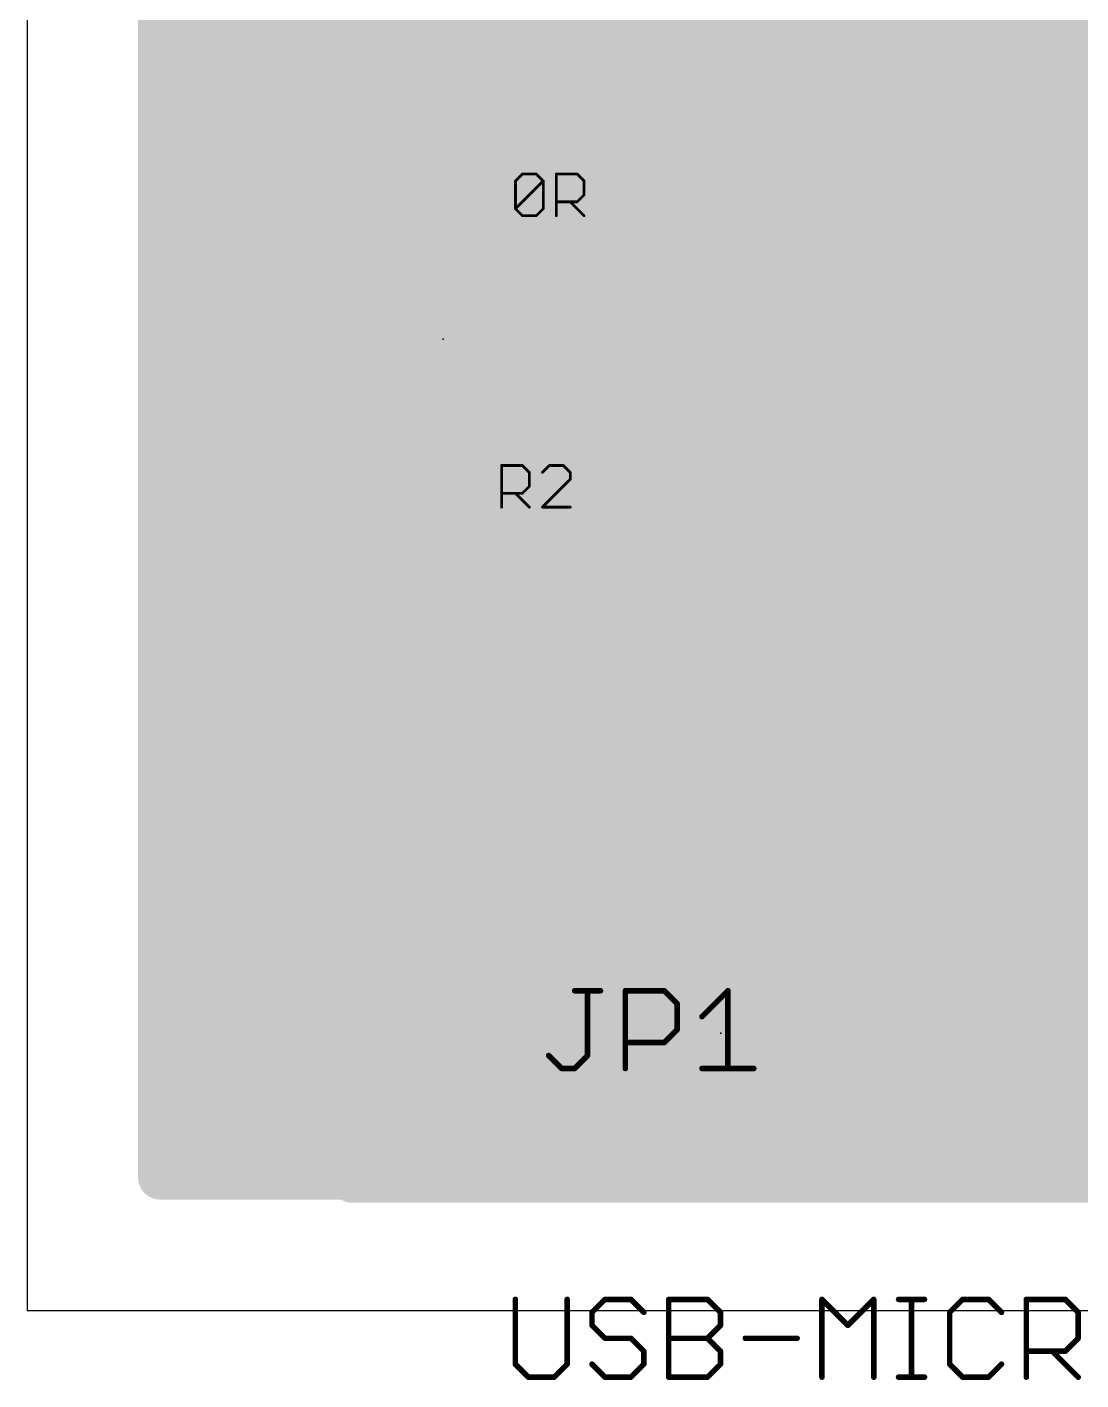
# Model space of a CAD drawing. Extents: x -9 to 55.5, y -1.4 to 36.5.
# Drawn here: x 0 to 9.65, y -0.64 to 11.75 of the extents above; entities that cross this region are included whole.
import ezdxf

# ---------------------------------------------------------------- set-up
doc = ezdxf.new("R2010")
doc.units = 0
for name, color, linetype in [('1', 22, 'CONTINUOUS'), ('16', 175, 'CONTINUOUS'), ('18', 82, 'CONTINUOUS'), ('20', 7, 'CONTINUOUS'), ('21', 253, 'CONTINUOUS'), ('23', 7, 'CONTINUOUS'), ('25', 253, 'CONTINUOUS'), ('27', 253, 'CONTINUOUS')]:
    doc.layers.add(name, color=color, linetype=linetype)

# ---------------------------------------------------------------- blocks, each defined once
blk = doc.blocks.new('RECT')
blk.add_solid([(-0.5, -0.5), (0.5, -0.5), (-0.5, 0.5), (0.5, 0.5)])
blk = doc.blocks.new('ROUNDV')
at = {"const_width": 0.5}
blk.add_lwpolyline([(0, -0.25, 1), (0, 0.25, 1), (0, -0.25)], format="xyb", dxfattribs=at)

msp = doc.modelspace()

# ---------------------------------------------------------------- linework, layer by layer
at = {"layer": '1'}
for points, const_width in [([(2.286, 13.4874), (2.286, 8.9154)], 0.254), ([(4.572, 13.0302), (6.1722, 11.43)], 0.254), ([(4.1148, 12.3444), (7.5438, 8.9154)], 0.254), ([(6.1722, 11.43), (12.573, 11.43)], 0.254), ([(2.286, 8.9154), (2.41, 8.89)], 0.254), ([(7.5438, 8.9154), (9.8298, 8.9154)], 0.254), ([(5.2578, 8.6868), (5.21, 8.89)], 0.254), ([(7.0866, 8.6868), (5.2578, 8.6868)], 0.254), ([(8.2296, 7.5438), (7.0866, 8.6868)], 0.254), ([(3.7268, 7.6447), (3.81, 7.8456)], 0.4064), ([(3.81, 7.8456), (3.8932, 7.6447)], 0.4064), ([(6.5268, 7.6447), (6.6196, 7.8687)], 0.4064), ([(6.6196, 7.8687), (6.6196, 7.9502)], 0.4064), ([(6.6196, 7.9502), (6.7815, 7.9502)], 0.4064), ([(6.7815, 7.9502), (7.5943, 7.1374)], 0.4064), ([(3.7586, 7.7216), (3.8613, 7.7216)], 0.4064), ([(6.5586, 7.7216), (7.0101, 7.7216)], 0.4064), ([(3.5553, 7.4732), (3.7268, 7.6447)], 0.4064), ([(3.8932, 7.6447), (4.0647, 7.4732)], 0.4064), ([(6.3553, 7.4732), (6.5268, 7.6447)], 0.4064), ([(1.2192, 3.8847), (1.2192, 7.5187)], 0.4064), ([(1.2192, 7.5187), (1.2647, 7.4732)], 0.4064), ([(1.2647, 7.4732), (1.4887, 7.3804)], 0.4064), ([(1.4887, 7.3804), (3.3313, 7.3804)], 0.4064), ([(3.3313, 7.3804), (3.5553, 7.4732)], 0.4064), ([(4.0647, 7.4732), (4.2887, 7.3804)], 0.4064), ([(4.2887, 7.3804), (6.1313, 7.3804)], 0.4064), ([(6.1313, 7.3804), (6.3553, 7.4732)], 0.4064), ([(30.6324, 7.5438), (8.2296, 7.5438)], 0.254), ([(1.2192, 7.3152), (7.4165, 7.3152)], 0.4064), ([(5.3399, 7.1374), (5.0691, 7.0253)], 0.4064), ([(7.5943, 7.1374), (5.3399, 7.1374)], 0.4064), ([(5.0691, 7.0253), (4.8619, 6.8181)], 0.4064), ([(1.2192, 6.9088), (4.9527, 6.9088)], 0.4064), ([(4.8619, 6.8181), (4.4047, 6.3609)], 0.4064), ([(1.2192, 6.5024), (4.5463, 6.5024)], 0.4064), ([(4.4047, 6.3609), (4.2926, 6.0901)], 0.4064), ([(2.54, 2.73), (2.54, 6.35)], 0.4064), ([(5.4864, 6.4008), (5.0292, 5.9436)], 0.254), ([(21.4884, 6.4008), (5.4864, 6.4008)], 0.254), ([(1.2192, 6.096), (4.295, 6.096)], 0.4064), ([(4.2926, 6.0769), (4.2654, 6.0113)], 0.4064), ([(4.2654, 6.0113), (4.2654, 4.3687)], 0.4064), ([(4.2926, 6.0901), (4.2926, 6.0769)], 0.4064), ([(5.0292, 5.9436), (5.0292, 5.2578)], 0.254), ([(1.2192, 5.6896), (4.2654, 5.6896)], 0.4064), ([(8.2822, 5.19), (8.2822, 5.6642)], 0.4064), ([(8.2822, 5.6642), (20.7177, 5.6642)], 0.4064), ([(1.2192, 5.2832), (4.2654, 5.2832)], 0.4064), ([(8.2822, 5.2832), (20.4111, 5.2832)], 0.4064), ([(5.0292, 5.2578), (5.05, 5.19)], 0.254), ([(8.2822, 5.19), (7.7846, 5.19)], 0.4064), ([(7.7846, 5.19), (7.7846, 5.19)], 0.4064), ([(7.7846, 5.19), (8.2822, 5.19)], 0.4064), ([(8.2822, 4.4298), (8.2822, 5.19)], 0.4064), ([(1.2192, 4.8768), (4.2654, 4.8768)], 0.4064), ([(8.2822, 4.8768), (20.2854, 4.8768)], 0.4064), ([(1.2192, 4.4704), (4.2654, 4.4704)], 0.4064), ([(8.251, 4.3135), (8.2822, 4.4298)], 0.4064), ([(8.2822, 4.4704), (20.2854, 4.4704)], 0.4064), ([(4.2654, 4.3687), (4.3582, 4.1447)], 0.4064), ([(8.1909, 4.2093), (8.251, 4.3135)], 0.4064), ([(4.3582, 4.1447), (4.4033, 4.0996)], 0.4064), ([(8.1057, 4.1241), (8.1909, 4.2093)], 0.4064), ([(1.2192, 4.064), (3.9228, 4.064)], 0.4064), ([(3.7847, 4.0068), (3.6132, 3.8353)], 0.4064), ([(4.0087, 4.0996), (3.7847, 4.0068)], 0.4064), ([(4.4033, 4.0996), (4.0087, 4.0996)], 0.4064), ([(8.0632, 4.0996), (8.1057, 4.1241)], 0.4064), ([(8.6913, 4.0996), (8.0632, 4.0996)], 0.4064), ([(8.9153, 4.0068), (8.6913, 4.0996)], 0.4064), ([(8.7772, 4.064), (20.2854, 4.064)], 0.4064), ([(9.0868, 3.8353), (8.9153, 4.0068)], 0.4064), ([(1.2735, 3.916), (1.2192, 3.8847)], 0.4064), ([(1.3898, 3.9472), (1.2735, 3.916)], 0.4064), ([(2.1468, 3.9472), (1.3898, 3.9472)], 0.4064), ([(2.1468, 2.7432), (2.1468, 3.9472)], 0.4064), ([(3.3102, 3.9472), (2.5532, 3.9472)], 0.4064), ([(2.5532, 3.9472), (2.5532, 2.7432)], 0.4064), ([(3.4265, 3.916), (3.3102, 3.9472)], 0.4064), ([(3.5307, 3.8559), (3.4265, 3.916)], 0.4064), ([(9.2735, 3.916), (9.1693, 3.8559)], 0.4064), ([(9.3898, 3.9472), (9.2735, 3.916)], 0.4064), ([(10.1468, 3.9472), (9.3898, 3.9472)], 0.4064), ([(3.5951, 3.7915), (3.5307, 3.8559)], 0.4064), ([(3.6132, 3.8353), (3.5951, 3.7915)], 0.4064), ([(9.1049, 3.7915), (9.0868, 3.8353)], 0.4064), ([(9.1693, 3.8559), (9.1049, 3.7915)], 0.4064), ([(2.1468, 3.6576), (2.5532, 3.6576)], 0.4064), ([(2.1468, 3.2512), (2.5532, 3.2512)], 0.4064), ([(2.1468, 2.8448), (2.5532, 2.8448)], 0.4064), ([(2.5532, 2.7432), (2.1468, 2.7432)], 0.4064), ([(2.35, 2.54), (2.54, 2.73)], 0.4064)]:
    msp.add_lwpolyline(points, dxfattribs=dict(at, const_width=const_width))
for points, const_width in [([(6.1722, 11.4935, 1), (6.1722, 11.3665)], 0.127), ([(6.1273, 11.3851, 1), (6.2171, 11.4749)], 0.127), ([(2.2987, 8.9776, 1), (2.2733, 8.8532)], 0.127), ([(7.5438, 8.9789, 1), (7.5438, 8.8519)], 0.127), ([(2.2225, 8.9154, 1), (2.3495, 8.9154)], 0.127), ([(2.3973, 8.8278, 1), (2.4227, 8.9522)], 0.127), ([(5.2718, 8.9045, 1), (5.1482, 8.8755)], 0.127), ([(7.4989, 8.8705, 1), (7.5887, 8.9603)], 0.127), ([(5.2578, 8.7503, 1), (5.2578, 8.6233)], 0.127), ([(7.1315, 8.7317, 1), (7.0417, 8.6419)], 0.127), ([(7.0866, 8.6233, 1), (7.0866, 8.7503)], 0.127), ([(5.196, 8.6723, 1), (5.3196, 8.7013)], 0.127), ([(3.9039, 7.8845, 1), (3.7161, 7.8067)], 0.2032), ([(3.9039, 7.8067, 1), (3.7161, 7.8845)], 0.2032), ([(6.7212, 7.9502, 1), (6.518, 7.9502)], 0.2032), ([(6.6196, 8.0518, 1), (6.6196, 7.8486)], 0.2032), ([(6.7135, 7.8299, 1), (6.5257, 7.9076)], 0.2032), ([(6.8533, 8.022, 1), (6.7096, 7.8784)], 0.2032), ([(6.7815, 7.8486, 1), (6.7815, 8.0518)], 0.2032), ([(3.7586, 7.8232, 1), (3.7586, 7.62)], 0.2032), ([(3.8613, 7.62, 1), (3.8613, 7.8232)], 0.2032), ([(6.5586, 7.8232, 1), (6.5586, 7.62)], 0.2032), ([(6.518, 7.8687, 1), (6.7212, 7.8687)], 0.2032), ([(7.0101, 7.62, 1), (7.0101, 7.8232)], 0.2032), ([(3.7986, 7.5728, 1), (3.6549, 7.7165)], 0.2032), ([(3.965, 7.7165, 1), (3.8214, 7.5728)], 0.2032), ([(6.5986, 7.5728, 1), (6.4549, 7.7165)], 0.2032), ([(1.3208, 7.5187, 1), (1.1176, 7.5187)], 0.2032), ([(1.291, 7.5905, 1), (1.1474, 7.4469)], 0.2032), ([(3.6329, 7.6836, 1), (3.8207, 7.6058)], 0.2032), ([(3.7993, 7.6058, 1), (3.9871, 7.6836)], 0.2032), ([(6.4329, 7.6836, 1), (6.6207, 7.6058)], 0.2032), ([(1.3036, 7.5671, 1), (1.2258, 7.3793)], 0.2032), ([(1.1928, 7.4014, 1), (1.3365, 7.545)], 0.2032), ([(1.4887, 7.482, 1), (1.4887, 7.2788)], 0.2032), ([(1.4499, 7.2865, 1), (1.5276, 7.4743)], 0.2032), ([(3.2924, 7.4743, 1), (3.3701, 7.2865)], 0.2032), ([(3.3313, 7.2788, 1), (3.3313, 7.482)], 0.2032), ([(3.4835, 7.545, 1), (3.6272, 7.4014)], 0.2032), ([(3.5942, 7.3793, 1), (3.5164, 7.5671)], 0.2032), ([(4.1036, 7.5671, 1), (4.0258, 7.3793)], 0.2032), ([(3.9928, 7.4014, 1), (4.1365, 7.545)], 0.2032), ([(4.2887, 7.482, 1), (4.2887, 7.2788)], 0.2032), ([(4.2499, 7.2865, 1), (4.3276, 7.4743)], 0.2032), ([(6.0924, 7.4743, 1), (6.1701, 7.2865)], 0.2032), ([(6.1313, 7.2788, 1), (6.1313, 7.482)], 0.2032), ([(6.2835, 7.545, 1), (6.4272, 7.4014)], 0.2032), ([(6.3942, 7.3793, 1), (6.3164, 7.5671)], 0.2032), ([(8.2296, 7.6073, 1), (8.2296, 7.4803)], 0.127), ([(8.1847, 7.4989, 1), (8.2745, 7.5887)], 0.127), ([(1.2192, 7.4168, 1), (1.2192, 7.2136)], 0.2032), ([(7.4165, 7.2136, 1), (7.4165, 7.4168)], 0.2032), ([(5.3399, 7.239, 1), (5.3399, 7.0358)], 0.2032), ([(5.3788, 7.0435, 1), (5.301, 7.2313)], 0.2032), ([(7.5225, 7.0656, 1), (7.6661, 7.2092)], 0.2032), ([(7.5943, 7.0358, 1), (7.5943, 7.239)], 0.2032), ([(5.0303, 7.1191, 1), (5.108, 6.9314)], 0.2032), ([(5.141, 6.9534, 1), (4.9973, 7.0971)], 0.2032), ([(1.2192, 7.0104, 1), (1.2192, 6.8072)], 0.2032), ([(4.9527, 6.8072, 1), (4.9527, 7.0104)], 0.2032), ([(4.7901, 6.8899, 1), (4.9338, 6.7462)], 0.2032), ([(4.9338, 6.7462, 1), (4.7901, 6.8899)], 0.2032), ([(1.2192, 6.604, 1), (1.2192, 6.4008)], 0.2032), ([(4.5463, 6.4008, 1), (4.5463, 6.604)], 0.2032), ([(4.4986, 6.322, 1), (4.3109, 6.3997)], 0.2032), ([(2.6416, 6.35, 1), (2.4384, 6.35)], 0.2032), ([(4.3329, 6.4327, 1), (4.4766, 6.289)], 0.2032), ([(5.4864, 6.4643, 1), (5.4864, 6.3373)], 0.127), ([(5.5313, 6.3559, 1), (5.4415, 6.4457)], 0.127), ([(1.2192, 6.1976, 1), (1.2192, 5.9944)], 0.2032), ([(4.367, 6.0113, 1), (4.1638, 6.0113)], 0.2032), ([(4.3942, 6.0901, 1), (4.191, 6.0901)], 0.2032), ([(4.1987, 6.129, 1), (4.3865, 6.0512)], 0.2032), ([(4.3865, 6.038, 1), (4.1987, 6.1158)], 0.2032), ([(4.295, 5.9944, 1), (4.295, 6.1976)], 0.2032), ([(4.1715, 6.0501, 1), (4.3593, 5.9724)], 0.2032), ([(4.191, 6.0769, 1), (4.3942, 6.0769)], 0.2032), ([(5.0927, 5.9436, 1), (4.9657, 5.9436)], 0.127), ([(4.9843, 5.9885, 1), (5.0741, 5.8987)], 0.127), ([(1.2192, 5.7912, 1), (1.2192, 5.588)], 0.2032), ([(4.2654, 5.588, 1), (4.2654, 5.7912)], 0.2032), ([(8.3838, 5.6642, 1), (8.1806, 5.6642)], 0.2032), ([(8.2822, 5.7658, 1), (8.2822, 5.5626)], 0.2032), ([(1.2192, 5.3848, 1), (1.2192, 5.1816)], 0.2032), ([(4.2654, 5.1816, 1), (4.2654, 5.3848)], 0.2032), ([(8.2822, 5.3848, 1), (8.2822, 5.1816)], 0.2032), ([(5.0899, 5.2764, 1), (4.9685, 5.2392)], 0.127), ([(7.7846, 5.2916, 1), (7.7846, 5.0884)], 0.2032), ([(7.8862, 5.19, 1), (7.683, 5.19)], 0.2032), ([(7.7846, 5.2916, 1), (7.7846, 5.0884)], 0.2032), ([(8.3838, 5.19, 1), (8.1806, 5.19)], 0.2032), ([(8.2822, 5.0884, 1), (8.2822, 5.2916)], 0.2032), ([(8.2822, 5.0884, 1), (8.2822, 5.2916)], 0.2032), ([(4.9657, 5.2578, 1), (5.0927, 5.2578)], 0.127), ([(4.9893, 5.1714, 1), (5.1107, 5.2086)], 0.127), ([(7.683, 5.19, 1), (7.8862, 5.19)], 0.2032), ([(8.1806, 5.19, 1), (8.3838, 5.19)], 0.2032), ([(1.2192, 4.9784, 1), (1.2192, 4.7752)], 0.2032), ([(4.2654, 4.7752, 1), (4.2654, 4.9784)], 0.2032), ([(8.2822, 4.9784, 1), (8.2822, 4.7752)], 0.2032), ([(1.2192, 4.572, 1), (1.2192, 4.3688)], 0.2032), ([(4.2654, 4.3688, 1), (4.2654, 4.572)], 0.2032), ([(8.2822, 4.572, 1), (8.2822, 4.3688)], 0.2032), ([(8.3803, 4.4035, 1), (8.1841, 4.4561)], 0.2032), ([(4.3593, 4.4076, 1), (4.1715, 4.3299)], 0.2032), ([(4.1638, 4.3687, 1), (4.367, 4.3687)], 0.2032), ([(8.339, 4.2627, 1), (8.1631, 4.3643)], 0.2032), ([(8.1806, 4.4298, 1), (8.3838, 4.4298)], 0.2032), ([(4.43, 4.2165, 1), (4.2864, 4.0728)], 0.2032), ([(8.1029, 4.2601, 1), (8.2788, 4.1585)], 0.2032), ([(8.2627, 4.1374, 1), (8.119, 4.2811)], 0.2032), ([(8.1529, 4.3398, 1), (8.3492, 4.2872)], 0.2032), ([(1.2192, 4.1656, 1), (1.2192, 3.9624)], 0.2032), ([(3.8565, 3.9349, 1), (3.7128, 4.0786)], 0.2032), ([(4.0087, 4.2012, 1), (4.0087, 3.998)], 0.2032), ([(3.9228, 3.9624, 1), (3.9228, 4.1656)], 0.2032), ([(4.0476, 4.0057, 1), (3.9699, 4.1935)], 0.2032), ([(4.2643, 4.1058, 1), (4.4521, 4.1836)], 0.2032), ([(4.3315, 4.0278, 1), (4.4751, 4.1714)], 0.2032), ([(4.4033, 3.998, 1), (4.4033, 4.2012)], 0.2032), ([(8.0632, 4.2012, 1), (8.0632, 3.998)], 0.2032), ([(8.0124, 4.1876, 1), (8.114, 4.0116)], 0.2032), ([(8.0339, 4.196, 1), (8.1776, 4.0523)], 0.2032), ([(8.1565, 4.0362, 1), (8.0549, 4.2121)], 0.2032), ([(8.7301, 4.1935, 1), (8.6524, 4.0057)], 0.2032), ([(8.7772, 4.1656, 1), (8.7772, 3.9624)], 0.2032), ([(8.6913, 3.998, 1), (8.6913, 4.2012)], 0.2032), ([(8.9872, 4.0786, 1), (8.8435, 3.9349)], 0.2032), ([(1.2472, 4.0142, 1), (1.2998, 3.8179)], 0.2032), ([(1.3243, 3.8281, 1), (1.2227, 4.004)], 0.2032), ([(1.3898, 4.0488, 1), (1.3898, 3.8456)], 0.2032), ([(1.4161, 3.8491, 1), (1.3635, 4.0453)], 0.2032), ([(2.2484, 3.9472, 1), (2.0452, 3.9472)], 0.2032), ([(2.1468, 3.8456, 1), (2.1468, 4.0488)], 0.2032), ([(2.5532, 4.0488, 1), (2.5532, 3.8456)], 0.2032), ([(2.6548, 3.9472, 1), (2.4516, 3.9472)], 0.2032), ([(3.3365, 4.0453, 1), (3.2839, 3.8491)], 0.2032), ([(3.3102, 3.8456, 1), (3.3102, 4.0488)], 0.2032), ([(3.4773, 4.004, 1), (3.3757, 3.8281)], 0.2032), ([(3.4002, 3.8179, 1), (3.4528, 4.0142)], 0.2032), ([(3.7458, 4.1007, 1), (3.8236, 3.9129)], 0.2032), ([(8.8764, 3.9129, 1), (8.9542, 4.1007)], 0.2032), ([(9.2472, 4.0142, 1), (9.2998, 3.8179)], 0.2032), ([(9.3243, 3.8281, 1), (9.2227, 4.004)], 0.2032), ([(9.3898, 4.0488, 1), (9.3898, 3.8456)], 0.2032), ([(9.4161, 3.8491, 1), (9.3635, 4.0453)], 0.2032), ([(1.1684, 3.9727, 1), (1.27, 3.7967)], 0.2032), ([(1.1176, 3.8847, 1), (1.3208, 3.8847)], 0.2032), ([(3.6026, 3.9277, 1), (3.4589, 3.784)], 0.2032), ([(3.4799, 3.7679, 1), (3.5815, 3.9438)], 0.2032), ([(3.5414, 3.9072, 1), (3.685, 3.7635)], 0.2032), ([(3.7071, 3.7964, 1), (3.5193, 3.8742)], 0.2032), ([(3.5232, 3.7197, 1), (3.6669, 3.8634)], 0.2032), ([(9.1807, 3.8742, 1), (8.9929, 3.7964)], 0.2032), ([(9.0331, 3.8634, 1), (9.1768, 3.7197)], 0.2032), ([(9.0149, 3.7635, 1), (9.1586, 3.9072)], 0.2032), ([(9.1185, 3.9438, 1), (9.2201, 3.7679)], 0.2032), ([(9.2411, 3.784, 1), (9.0974, 3.9277)], 0.2032), ([(2.1468, 3.7592, 1), (2.1468, 3.556)], 0.2032), ([(2.5532, 3.556, 1), (2.5532, 3.7592)], 0.2032), ([(3.5012, 3.8304, 1), (3.6889, 3.7526)], 0.2032), ([(9.0111, 3.7526, 1), (9.1988, 3.8304)], 0.2032), ([(2.1468, 3.3528, 1), (2.1468, 3.1496)], 0.2032), ([(2.5532, 3.1496, 1), (2.5532, 3.3528)], 0.2032), ([(2.1468, 2.9464, 1), (2.1468, 2.7432)], 0.2032), ([(2.5532, 2.7432, 1), (2.5532, 2.9464)], 0.2032), ([(2.1468, 2.8448, 1), (2.1468, 2.6416)], 0.2032), ([(2.6118, 2.6582, 1), (2.4682, 2.8018)], 0.2032), ([(2.5532, 2.6416, 1), (2.5532, 2.8448)], 0.2032), ([(2.0452, 2.7432, 1), (2.2484, 2.7432)], 0.2032), ([(2.4384, 2.73, 1), (2.6416, 2.73)], 0.2032), ([(2.4516, 2.7432, 1), (2.6548, 2.7432)], 0.2032), ([(2.2782, 2.6118, 1), (2.4218, 2.4682)], 0.2032)]:
    msp.add_lwpolyline(points, format="xyb", dxfattribs=dict(at, const_width=const_width))
at = {"layer": '16', "const_width": 0.4064}
for points in [[(1.2192, 1.2192), (1.2192, 34.3308)], [(1.2192, 11.7856), (11.3792, 11.7856)], [(1.2192, 11.3792), (11.3792, 11.3792)], [(1.2192, 10.9728), (11.0955, 10.9728)], [(1.2192, 10.5664), (10.9982, 10.5664)], [(1.2192, 10.16), (11.0534, 10.16)], [(1.2192, 9.7536), (11.2973, 9.7536)], [(1.2192, 9.3472), (54.3308, 9.3472)], [(1.2192, 8.9408), (54.3308, 8.9408)], [(1.2192, 8.5344), (54.3308, 8.5344)], [(1.2192, 8.128), (54.3308, 8.128)], [(1.2192, 7.7216), (54.3308, 7.7216)], [(1.2192, 7.3152), (54.3308, 7.3152)], [(1.2192, 6.9088), (20.8731, 6.9088)], [(1.2192, 6.5024), (20.6441, 6.5024)], [(1.2192, 6.096), (20.5994, 6.096)], [(1.2192, 5.6896), (20.7072, 5.6896)], [(1.2192, 5.2832), (21.0255, 5.2832)], [(1.2192, 4.8768), (21.9707, 4.8768)], [(1.2192, 4.4704), (22.0157, 4.4704)], [(1.2192, 4.064), (22.2447, 4.064)], [(1.2192, 3.6576), (54.3308, 3.6576)], [(1.2192, 3.2512), (20.9806, 3.2512)], [(1.2192, 2.8448), (20.5776, 2.8448)], [(1.2192, 2.4384), (20.4092, 2.4384)], [(1.2192, 2.032), (20.3258, 2.032)], [(1.2192, 1.6256), (20.3258, 1.6256)], [(20.4723, 1.2192), (1.2192, 1.2192)], [(1.2192, 1.2192), (20.4723, 1.2192)]]:
    msp.add_lwpolyline(points, dxfattribs=at)
at = {"layer": '16', "const_width": 0.2032}
for points in [[(1.2192, 11.8872, 1), (1.2192, 11.684)], [(1.2192, 11.4808, 1), (1.2192, 11.2776)], [(1.2192, 11.0744, 1), (1.2192, 10.8712)], [(1.2192, 10.668, 1), (1.2192, 10.4648)], [(1.2192, 10.2616, 1), (1.2192, 10.0584)], [(1.2192, 9.8552, 1), (1.2192, 9.652)], [(1.2192, 9.4488, 1), (1.2192, 9.2456)], [(1.2192, 9.0424, 1), (1.2192, 8.8392)], [(1.2192, 8.636, 1), (1.2192, 8.4328)], [(1.2192, 8.2296, 1), (1.2192, 8.0264)], [(1.2192, 7.8232, 1), (1.2192, 7.62)], [(1.2192, 7.4168, 1), (1.2192, 7.2136)], [(1.2192, 7.0104, 1), (1.2192, 6.8072)], [(1.2192, 6.604, 1), (1.2192, 6.4008)], [(1.2192, 6.1976, 1), (1.2192, 5.9944)], [(1.2192, 5.7912, 1), (1.2192, 5.588)], [(1.2192, 5.3848, 1), (1.2192, 5.1816)], [(1.2192, 4.9784, 1), (1.2192, 4.7752)], [(1.2192, 4.572, 1), (1.2192, 4.3688)], [(1.2192, 4.1656, 1), (1.2192, 3.9624)], [(1.2192, 3.7592, 1), (1.2192, 3.556)], [(1.2192, 3.3528, 1), (1.2192, 3.1496)], [(1.2192, 2.9464, 1), (1.2192, 2.7432)], [(1.2192, 2.54, 1), (1.2192, 2.3368)], [(1.2192, 2.1336, 1), (1.2192, 1.9304)], [(1.2192, 1.7272, 1), (1.2192, 1.524)], [(1.2192, 1.3208, 1), (1.2192, 1.1176)], [(1.2192, 1.3208, 1), (1.2192, 1.1176)], [(1.1176, 1.2192, 1), (1.3208, 1.2192)]]:
    msp.add_lwpolyline(points, format="xyb", dxfattribs=at)
at = {"layer": '20'}
for p, q in [((0, 35.55), (0, 0)), ((0, 0), (55.55, 0))]:
    msp.add_line(p, q, dxfattribs=at)
at = {"layer": '21', "const_width": 0.2032}
for points in [[(2.95, 3.79), (2.95, 5.39)], [(2.95, 5.39), (4.15, 5.39)], [(4.15, 5.39), (4.15, 3.99)], [(9.75, 5.39), (8.55, 5.39)], [(8.55, 3.99), (8.55, 5.39)], [(4.15, 3.99), (8.55, 3.99)], [(2.95, 1.09), (9.75, 1.09)]]:
    msp.add_lwpolyline(points, dxfattribs=at)
at = {"layer": '21', "const_width": 0.1016}
for points in [[(3.0008, 5.39, 1), (2.8992, 5.39)], [(2.95, 5.4408, 1), (2.95, 5.3392)], [(4.2008, 5.39, 1), (4.0992, 5.39)], [(4.15, 5.3392, 1), (4.15, 5.4408)], [(8.55, 5.4408, 1), (8.55, 5.3392)], [(8.6008, 5.39, 1), (8.4992, 5.39)], [(4.15, 4.0408, 1), (4.15, 3.9392)], [(8.55, 3.9392, 1), (8.55, 4.0408)], [(4.0992, 3.99, 1), (4.2008, 3.99)], [(8.4992, 3.99, 1), (8.6008, 3.99)], [(2.8992, 3.79, 1), (3.0008, 3.79)], [(2.95, 1.1408, 1), (2.95, 1.0392)]]:
    msp.add_lwpolyline(points, format="xyb", dxfattribs=at)
at = {"layer": '23'}
for p in [(3.81, 8.89), (6.35, 2.54)]:
    msp.add_point(p, dxfattribs=at)
at = {"layer": '25'}
for points, const_width in [([(4.3443, 7.3533), (4.3443, 7.7346)], 0.0254), ([(4.3443, 7.7346), (4.5349, 7.7346)], 0.0254), ([(4.5349, 7.7346), (4.5985, 7.6711)], 0.0254), ([(4.5985, 7.6711), (4.5985, 7.544)], 0.0254), ([(4.782, 7.7346), (4.7185, 7.6711)], 0.0254), ([(4.9092, 7.7346), (4.782, 7.7346)], 0.0254), ([(4.9727, 7.6711), (4.9092, 7.7346)], 0.0254), ([(4.9727, 7.6075), (4.9727, 7.6711)], 0.0254), ([(4.5985, 7.544), (4.5349, 7.4804)], 0.0254), ([(4.7185, 7.3533), (4.9727, 7.6075)], 0.0254), ([(4.5349, 7.4804), (4.3443, 7.4804)], 0.0254), ([(4.4714, 7.4804), (4.5985, 7.3533)], 0.0254), ([(4.9727, 7.3533), (4.7185, 7.3533)], 0.0254), ([(5.0127, 2.9272), (5.2499, 2.9272)], 0.0508), ([(5.1313, 2.334), (5.1313, 2.9272)], 0.0508), ([(5.477, 2.2154), (5.477, 2.9272)], 0.0508), ([(5.477, 2.9272), (5.8329, 2.9272)], 0.0508), ([(5.8329, 2.9272), (5.9516, 2.8086)], 0.0508), ([(6.1787, 2.6899), (6.4159, 2.9272)], 0.0508), ([(6.4159, 2.9272), (6.4159, 2.2154)], 0.0508), ([(5.9516, 2.8086), (5.9516, 2.5713)], 0.0508), ([(5.8329, 2.4527), (5.477, 2.4527)], 0.0508), ([(5.9516, 2.5713), (5.8329, 2.4527)], 0.0508), ([(4.7754, 2.334), (4.894, 2.2154)], 0.0508), ([(5.0127, 2.2154), (5.1313, 2.334)], 0.0508), ([(4.894, 2.2154), (5.0127, 2.2154)], 0.0508), ([(6.1787, 2.2154), (6.6532, 2.2154)], 0.0508)]:
    msp.add_lwpolyline(points, dxfattribs=dict(at, const_width=const_width))
for points, const_width in [([(4.3506, 7.7346, 1), (4.3379, 7.7346)], 0.0127), ([(4.3443, 7.741, 1), (4.3443, 7.7283)], 0.0127), ([(4.5394, 7.7391, 1), (4.5305, 7.7301)], 0.0127), ([(4.5349, 7.7283, 1), (4.5349, 7.741)], 0.0127), ([(4.6049, 7.6711, 1), (4.5922, 7.6711)], 0.0127), ([(4.594, 7.6666, 1), (4.603, 7.6756)], 0.0127), ([(4.714, 7.6756, 1), (4.723, 7.6666)], 0.0127), ([(4.782, 7.741, 1), (4.782, 7.7283)], 0.0127), ([(4.7865, 7.7301, 1), (4.7776, 7.7391)], 0.0127), ([(4.9136, 7.7391, 1), (4.9047, 7.7301)], 0.0127), ([(4.9092, 7.7283, 1), (4.9092, 7.741)], 0.0127), ([(4.9791, 7.6711, 1), (4.9664, 7.6711)], 0.0127), ([(4.9682, 7.6666, 1), (4.9772, 7.6756)], 0.0127), ([(4.603, 7.5395, 1), (4.594, 7.5485)], 0.0127), ([(4.9664, 7.6075, 1), (4.9791, 7.6075)], 0.0127), ([(4.9772, 7.603, 1), (4.9682, 7.612)], 0.0127), ([(4.3443, 7.4868, 1), (4.3443, 7.4741)], 0.0127), ([(4.4759, 7.4849, 1), (4.4669, 7.4759)], 0.0127), ([(4.5305, 7.4849, 1), (4.5394, 7.4759)], 0.0127), ([(4.5349, 7.4741, 1), (4.5349, 7.4868)], 0.0127), ([(4.5922, 7.544, 1), (4.6049, 7.544)], 0.0127), ([(4.3379, 7.3533, 1), (4.3506, 7.3533)], 0.0127), ([(4.594, 7.3488, 1), (4.603, 7.3578)], 0.0127), ([(4.7185, 7.3597, 1), (4.7185, 7.3469)], 0.0127), ([(4.714, 7.3578, 1), (4.723, 7.3488)], 0.0127), ([(4.9727, 7.3469, 1), (4.9727, 7.3597)], 0.0127), ([(5.0127, 2.9399, 1), (5.0127, 2.9145)], 0.0254), ([(5.144, 2.9272, 1), (5.1186, 2.9272)], 0.0254), ([(5.2499, 2.9145, 1), (5.2499, 2.9399)], 0.0254), ([(5.4897, 2.9272, 1), (5.4643, 2.9272)], 0.0254), ([(5.477, 2.9399, 1), (5.477, 2.9145)], 0.0254), ([(5.8419, 2.9362, 1), (5.824, 2.9182)], 0.0254), ([(5.8329, 2.9145, 1), (5.8329, 2.9399)], 0.0254), ([(6.4286, 2.9272, 1), (6.4032, 2.9272)], 0.0254), ([(6.4249, 2.9182, 1), (6.407, 2.9362)], 0.0254), ([(5.9643, 2.8086, 1), (5.9389, 2.8086)], 0.0254), ([(5.9426, 2.7996, 1), (5.9606, 2.8176)], 0.0254), ([(6.1697, 2.6989, 1), (6.1877, 2.681)], 0.0254), ([(5.477, 2.4654, 1), (5.477, 2.44)], 0.0254), ([(5.8329, 2.44, 1), (5.8329, 2.4654)], 0.0254), ([(5.9389, 2.5713, 1), (5.9643, 2.5713)], 0.0254), ([(5.9606, 2.5623, 1), (5.9426, 2.5803)], 0.0254), ([(4.7844, 2.343, 1), (4.7664, 2.3251)], 0.0254), ([(5.1403, 2.3251, 1), (5.1223, 2.343)], 0.0254), ([(5.824, 2.4616, 1), (5.8419, 2.4437)], 0.0254), ([(4.894, 2.2281, 1), (4.894, 2.2027)], 0.0254), ([(4.8851, 2.2064, 1), (4.903, 2.2244)], 0.0254), ([(5.0037, 2.2244, 1), (5.0216, 2.2064)], 0.0254), ([(5.0127, 2.2027, 1), (5.0127, 2.2281)], 0.0254), ([(5.1186, 2.334, 1), (5.144, 2.334)], 0.0254), ([(6.1787, 2.2281, 1), (6.1787, 2.2027)], 0.0254), ([(6.6532, 2.2027, 1), (6.6532, 2.2281)], 0.0254), ([(5.4643, 2.2154, 1), (5.4897, 2.2154)], 0.0254), ([(6.4032, 2.2154, 1), (6.4286, 2.2154)], 0.0254)]:
    msp.add_lwpolyline(points, format="xyb", dxfattribs=dict(at, const_width=const_width))
at = {"layer": '27'}
for points, const_width in [([(4.4713, 10.3381), (4.5348, 10.4016)], 0.0254), ([(4.5348, 10.4016), (4.6619, 10.4016)], 0.0254), ([(4.6619, 10.4016), (4.7255, 10.3381)], 0.0254), ([(4.8455, 10.0203), (4.8455, 10.4016)], 0.0254), ([(4.8455, 10.4016), (5.0362, 10.4016)], 0.0254), ([(5.0362, 10.4016), (5.0997, 10.3381)], 0.0254), ([(4.4713, 10.0839), (4.4713, 10.3381)], 0.0254), ([(4.4713, 10.0839), (4.7255, 10.3381)], 0.0254), ([(4.7255, 10.3381), (4.7255, 10.0839)], 0.0254), ([(5.0997, 10.3381), (5.0997, 10.211)], 0.0254), ([(5.0362, 10.1474), (4.8455, 10.1474)], 0.0254), ([(4.9726, 10.1474), (5.0997, 10.0203)], 0.0254), ([(5.0997, 10.211), (5.0362, 10.1474)], 0.0254), ([(4.5348, 10.0203), (4.4713, 10.0839)], 0.0254), ([(4.6619, 10.0203), (4.5348, 10.0203)], 0.0254), ([(4.7255, 10.0839), (4.6619, 10.0203)], 0.0254), ([(4.4704, 0.1022), (4.4704, -0.491)], 0.0508), ([(4.9449, -0.491), (4.9449, 0.1022)], 0.0508), ([(5.2907, 0.1022), (5.172, -0.0164)], 0.0508), ([(5.5279, 0.1022), (5.2907, 0.1022)], 0.0508), ([(5.6466, -0.0164), (5.5279, 0.1022)], 0.0508), ([(5.8737, -0.6096), (5.8737, 0.1022)], 0.0508), ([(5.8737, 0.1022), (6.2296, 0.1022)], 0.0508), ([(6.2296, 0.1022), (6.3482, -0.0164)], 0.0508), ([(7.277, -0.6096), (7.277, 0.1022)], 0.0508), ([(7.277, 0.1022), (7.5142, -0.1351)], 0.0508), ([(7.5142, -0.1351), (7.7515, 0.1022)], 0.0508), ([(7.7515, 0.1022), (7.7515, -0.6096)], 0.0508), ([(7.9786, 0.1022), (8.2159, 0.1022)], 0.0508), ([(8.0972, -0.6096), (8.0972, 0.1022)], 0.0508), ([(8.565, 0.1022), (8.4463, -0.0164)], 0.0508), ([(8.8023, 0.1022), (8.565, 0.1022)], 0.0508), ([(8.9209, -0.0164), (8.8023, 0.1022)], 0.0508), ([(9.148, -0.6096), (9.148, 0.1022)], 0.0508), ([(9.148, 0.1022), (9.5039, 0.1022)], 0.0508), ([(9.5039, 0.1022), (9.6225, -0.0164)], 0.0508), ([(5.172, -0.0164), (5.172, -0.1351)], 0.0508), ([(6.3482, -0.0164), (6.3482, -0.1351)], 0.0508), ([(8.4463, -0.0164), (8.4463, -0.491)], 0.0508), ([(9.6225, -0.0164), (9.6225, -0.2537)], 0.0508), ([(5.172, -0.1351), (5.2907, -0.2537)], 0.0508), ([(6.3482, -0.1351), (6.2296, -0.2537)], 0.0508), ([(5.2907, -0.2537), (5.5279, -0.2537)], 0.0508), ([(5.5279, -0.2537), (5.6466, -0.3723)], 0.0508), ([(5.8737, -0.2537), (6.2296, -0.2537)], 0.0508), ([(6.2296, -0.2537), (6.3482, -0.3723)], 0.0508), ([(6.5753, -0.2537), (7.0499, -0.2537)], 0.0508), ([(9.6225, -0.2537), (9.5039, -0.3723)], 0.0508), ([(5.6466, -0.3723), (5.6466, -0.491)], 0.0508), ([(6.3482, -0.3723), (6.3482, -0.491)], 0.0508), ([(9.5039, -0.3723), (9.148, -0.3723)], 0.0508), ([(9.3853, -0.3723), (9.6225, -0.6096)], 0.0508), ([(4.4704, -0.491), (4.589, -0.6096)], 0.0508), ([(4.8263, -0.6096), (4.9449, -0.491)], 0.0508), ([(5.2907, -0.6096), (5.172, -0.491)], 0.0508), ([(5.6466, -0.491), (5.5279, -0.6096)], 0.0508), ([(6.3482, -0.491), (6.2296, -0.6096)], 0.0508), ([(8.4463, -0.491), (8.565, -0.6096)], 0.0508), ([(8.8023, -0.6096), (8.9209, -0.491)], 0.0508), ([(4.589, -0.6096), (4.8263, -0.6096)], 0.0508), ([(5.5279, -0.6096), (5.2907, -0.6096)], 0.0508), ([(6.2296, -0.6096), (5.8737, -0.6096)], 0.0508), ([(7.9786, -0.6096), (8.2159, -0.6096)], 0.0508), ([(8.565, -0.6096), (8.8023, -0.6096)], 0.0508)]:
    msp.add_lwpolyline(points, dxfattribs=dict(at, const_width=const_width))
for points, const_width in [([(4.5348, 10.408, 1), (4.5348, 10.3953)], 0.0127), ([(4.5393, 10.3971, 1), (4.5303, 10.4061)], 0.0127), ([(4.6664, 10.4061, 1), (4.6575, 10.3971)], 0.0127), ([(4.6619, 10.3953, 1), (4.6619, 10.408)], 0.0127), ([(4.8518, 10.4016, 1), (4.8391, 10.4016)], 0.0127), ([(4.8455, 10.408, 1), (4.8455, 10.3953)], 0.0127), ([(5.0406, 10.4061, 1), (5.0317, 10.3971)], 0.0127), ([(5.0362, 10.3953, 1), (5.0362, 10.408)], 0.0127), ([(4.4776, 10.3381, 1), (4.4649, 10.3381)], 0.0127), ([(4.4668, 10.3426, 1), (4.4758, 10.3336)], 0.0127), ([(4.7319, 10.3381, 1), (4.7191, 10.3381)], 0.0127), ([(4.73, 10.3336, 1), (4.721, 10.3426)], 0.0127), ([(4.721, 10.3336, 1), (4.73, 10.3426)], 0.0127), ([(5.1061, 10.3381, 1), (5.0934, 10.3381)], 0.0127), ([(5.0952, 10.3336, 1), (5.1042, 10.3426)], 0.0127), ([(4.8455, 10.1538, 1), (4.8455, 10.1411)], 0.0127), ([(4.9771, 10.1519, 1), (4.9681, 10.1429)], 0.0127), ([(5.0317, 10.1519, 1), (5.0406, 10.1429)], 0.0127), ([(5.0362, 10.1411, 1), (5.0362, 10.1538)], 0.0127), ([(5.0934, 10.211, 1), (5.1061, 10.211)], 0.0127), ([(5.1042, 10.2065, 1), (5.0952, 10.2155)], 0.0127), ([(4.4649, 10.0839, 1), (4.4776, 10.0839)], 0.0127), ([(4.4758, 10.0883, 1), (4.4668, 10.0794)], 0.0127), ([(4.4668, 10.0883, 1), (4.4758, 10.0794)], 0.0127), ([(4.5348, 10.0267, 1), (4.5348, 10.014)], 0.0127), ([(4.5303, 10.0158, 1), (4.5393, 10.0248)], 0.0127), ([(4.6575, 10.0248, 1), (4.6664, 10.0158)], 0.0127), ([(4.6619, 10.014, 1), (4.6619, 10.0267)], 0.0127), ([(4.7191, 10.0839, 1), (4.7319, 10.0839)], 0.0127), ([(4.73, 10.0794, 1), (4.721, 10.0883)], 0.0127), ([(5.0952, 10.0158, 1), (5.1042, 10.0248)], 0.0127), ([(4.8391, 10.0203, 1), (4.8518, 10.0203)], 0.0127), ([(4.4831, 0.1022, 1), (4.4577, 0.1022)], 0.0254), ([(4.9576, 0.1022, 1), (4.9322, 0.1022)], 0.0254), ([(5.2907, 0.1149, 1), (5.2907, 0.0895)], 0.0254), ([(5.2997, 0.0932, 1), (5.2817, 0.1112)], 0.0254), ([(5.5369, 0.1112, 1), (5.519, 0.0932)], 0.0254), ([(5.5279, 0.0895, 1), (5.5279, 0.1149)], 0.0254), ([(5.8864, 0.1022, 1), (5.861, 0.1022)], 0.0254), ([(5.8737, 0.1149, 1), (5.8737, 0.0895)], 0.0254), ([(6.2386, 0.1112, 1), (6.2206, 0.0932)], 0.0254), ([(6.2296, 0.0895, 1), (6.2296, 0.1149)], 0.0254), ([(7.2859, 0.1112, 1), (7.268, 0.0932)], 0.0254), ([(7.2896, 0.1022, 1), (7.2643, 0.1022)], 0.0254), ([(7.7642, 0.1022, 1), (7.7388, 0.1022)], 0.0254), ([(7.7605, 0.0932, 1), (7.7425, 0.1112)], 0.0254), ([(7.9786, 0.1149, 1), (7.9786, 0.0895)], 0.0254), ([(8.1099, 0.1022, 1), (8.0845, 0.1022)], 0.0254), ([(8.2159, 0.0895, 1), (8.2159, 0.1149)], 0.0254), ([(8.565, 0.1149, 1), (8.565, 0.0895)], 0.0254), ([(8.574, 0.0932, 1), (8.556, 0.1112)], 0.0254), ([(8.8112, 0.1112, 1), (8.7933, 0.0932)], 0.0254), ([(8.8023, 0.0895, 1), (8.8023, 0.1149)], 0.0254), ([(9.1607, 0.1022, 1), (9.1353, 0.1022)], 0.0254), ([(9.148, 0.1149, 1), (9.148, 0.0895)], 0.0254), ([(9.5129, 0.1112, 1), (9.4949, 0.0932)], 0.0254), ([(9.5039, 0.0895, 1), (9.5039, 0.1149)], 0.0254), ([(5.1847, -0.0164, 1), (5.1593, -0.0164)], 0.0254), ([(5.1631, -0.0074, 1), (5.181, -0.0254)], 0.0254), ([(5.6376, -0.0254, 1), (5.6556, -0.0074)], 0.0254), ([(6.3609, -0.0164, 1), (6.3355, -0.0164)], 0.0254), ([(6.3392, -0.0254, 1), (6.3572, -0.0074)], 0.0254), ([(8.459, -0.0164, 1), (8.4336, -0.0164)], 0.0254), ([(8.4374, -0.0074, 1), (8.4553, -0.0254)], 0.0254), ([(8.9119, -0.0254, 1), (8.9299, -0.0074)], 0.0254), ([(9.6352, -0.0164, 1), (9.6098, -0.0164)], 0.0254), ([(9.6135, -0.0254, 1), (9.6315, -0.0074)], 0.0254), ([(5.1593, -0.1351, 1), (5.1847, -0.1351)], 0.0254), ([(5.181, -0.1261, 1), (5.1631, -0.144)], 0.0254), ([(6.3355, -0.1351, 1), (6.3609, -0.1351)], 0.0254), ([(6.3572, -0.144, 1), (6.3392, -0.1261)], 0.0254), ([(7.5052, -0.1261, 1), (7.5232, -0.144)], 0.0254), ([(7.5052, -0.144, 1), (7.5232, -0.1261)], 0.0254), ([(5.2907, -0.241, 1), (5.2907, -0.2664)], 0.0254), ([(5.2817, -0.2627, 1), (5.2997, -0.2447)], 0.0254), ([(5.5369, -0.2447, 1), (5.519, -0.2627)], 0.0254), ([(5.5279, -0.2664, 1), (5.5279, -0.241)], 0.0254), ([(5.8737, -0.241, 1), (5.8737, -0.2664)], 0.0254), ([(6.2386, -0.2447, 1), (6.2206, -0.2627)], 0.0254), ([(6.2206, -0.2447, 1), (6.2386, -0.2627)], 0.0254), ([(6.2296, -0.2664, 1), (6.2296, -0.241)], 0.0254), ([(6.5753, -0.241, 1), (6.5753, -0.2664)], 0.0254), ([(7.0499, -0.2664, 1), (7.0499, -0.241)], 0.0254), ([(9.6098, -0.2537, 1), (9.6352, -0.2537)], 0.0254), ([(9.6315, -0.2627, 1), (9.6135, -0.2447)], 0.0254), ([(5.6593, -0.3723, 1), (5.6339, -0.3723)], 0.0254), ([(5.6376, -0.3813, 1), (5.6556, -0.3634)], 0.0254), ([(6.3609, -0.3723, 1), (6.3355, -0.3723)], 0.0254), ([(6.3392, -0.3813, 1), (6.3572, -0.3634)], 0.0254), ([(9.148, -0.3596, 1), (9.148, -0.385)], 0.0254), ([(9.3942, -0.3634, 1), (9.3763, -0.3813)], 0.0254), ([(9.4949, -0.3634, 1), (9.5129, -0.3813)], 0.0254), ([(9.5039, -0.385, 1), (9.5039, -0.3596)], 0.0254), ([(4.4794, -0.482, 1), (4.4614, -0.4999)], 0.0254), ([(4.4577, -0.491, 1), (4.4831, -0.491)], 0.0254), ([(4.9322, -0.491, 1), (4.9576, -0.491)], 0.0254), ([(4.9539, -0.4999, 1), (4.936, -0.482)], 0.0254), ([(5.181, -0.482, 1), (5.1631, -0.4999)], 0.0254), ([(5.6339, -0.491, 1), (5.6593, -0.491)], 0.0254), ([(5.6556, -0.4999, 1), (5.6376, -0.482)], 0.0254), ([(6.3355, -0.491, 1), (6.3609, -0.491)], 0.0254), ([(6.3572, -0.4999, 1), (6.3392, -0.482)], 0.0254), ([(8.4336, -0.491, 1), (8.459, -0.491)], 0.0254), ([(8.4553, -0.482, 1), (8.4374, -0.4999)], 0.0254), ([(8.9299, -0.4999, 1), (8.9119, -0.482)], 0.0254), ([(4.589, -0.5969, 1), (4.589, -0.6223)], 0.0254), ([(4.5801, -0.6186, 1), (4.598, -0.6006)], 0.0254), ([(4.8173, -0.6006, 1), (4.8353, -0.6186)], 0.0254), ([(4.8263, -0.6223, 1), (4.8263, -0.5969)], 0.0254), ([(5.2907, -0.5969, 1), (5.2907, -0.6223)], 0.0254), ([(5.2817, -0.6186, 1), (5.2997, -0.6006)], 0.0254), ([(5.519, -0.6006, 1), (5.5369, -0.6186)], 0.0254), ([(5.5279, -0.6223, 1), (5.5279, -0.5969)], 0.0254), ([(5.8737, -0.5969, 1), (5.8737, -0.6223)], 0.0254), ([(5.861, -0.6096, 1), (5.8864, -0.6096)], 0.0254), ([(6.2206, -0.6006, 1), (6.2386, -0.6186)], 0.0254), ([(6.2296, -0.6223, 1), (6.2296, -0.5969)], 0.0254), ([(7.2643, -0.6096, 1), (7.2896, -0.6096)], 0.0254), ([(7.7388, -0.6096, 1), (7.7642, -0.6096)], 0.0254), ([(7.9786, -0.5969, 1), (7.9786, -0.6223)], 0.0254), ([(8.0845, -0.6096, 1), (8.1099, -0.6096)], 0.0254), ([(8.2159, -0.6223, 1), (8.2159, -0.5969)], 0.0254), ([(8.565, -0.5969, 1), (8.565, -0.6223)], 0.0254), ([(8.556, -0.6186, 1), (8.574, -0.6006)], 0.0254), ([(8.7933, -0.6006, 1), (8.8112, -0.6186)], 0.0254), ([(8.8023, -0.6223, 1), (8.8023, -0.5969)], 0.0254), ([(9.1353, -0.6096, 1), (9.1607, -0.6096)], 0.0254), ([(9.6135, -0.6186, 1), (9.6315, -0.6006)], 0.0254)]:
    msp.add_lwpolyline(points, format="xyb", dxfattribs=dict(at, const_width=const_width))

# ---------------------------------------------------------------- block references
at = {"layer": '1'}
for p, xscale, yscale, rotation in [((2.41, 8.89), 1.6, 1.8, 180), ((5.21, 8.89), 1.6, 1.8, 180), ((10.03, 8.89), 1.6, 1.8, 180), ((5.05, 5.19), 1.4, 0.35, 90), ((5.7, 5.19), 1.4, 0.35, 90), ((6.35, 5.19), 1.4, 0.35, 90), ((7, 5.19), 1.4, 0.35, 90), ((7.65, 5.19), 1.4, 0.35, 90)]:
    msp.add_blockref('RECT', p, dxfattribs=dict(at, xscale=xscale, yscale=yscale, rotation=rotation))
at = {"layer": '1', "yscale": 1.9}
for p, xscale in [((2.35, 2.54), 1.8), ((5.08, 2.54), 1.9), ((7.62, 2.54), 1.9), ((10.35, 2.54), 1.8)]:
    msp.add_blockref('RECT', p, dxfattribs=dict(at, xscale=xscale))
at = {"layer": '18', "xscale": 1.0064, "yscale": 1.0064}
msp.add_blockref('ROUNDV', (2.54, 6.35), dxfattribs=at)
msp.add_blockref('ROUNDV', (2.54, 6.35), dxfattribs=at)

doc.saveas('drawing.dxf')
